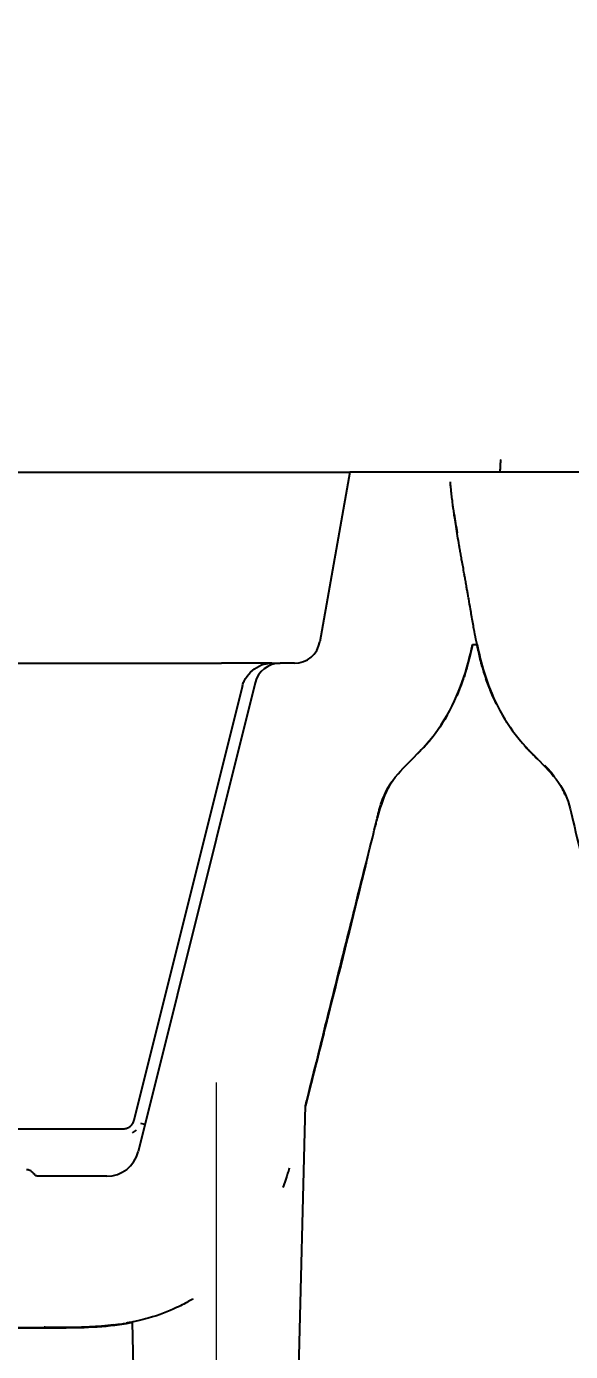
# Model space of a CAD drawing. Header units: millimetres. Extents: x 0 to 1486, y 0 to 1051.
# Drawn here: x 906.74 to 919.36, y 518.93 to 549.66 of the extents above; entities that cross this region are included whole.
import ezdxf

# ---------------------------------------------------------------- set-up
doc = ezdxf.new("R2010")
doc.units = ezdxf.units.MM
doc.header["$LTSCALE"] = 1.25
doc.linetypes.add('CHAIN', pattern=[0.3543, 0.2362, -0.0295, 0.0591, -0.0295])
for name, color, linetype, lineweight, true_color in [('Bemaßungen(DIN)', 7, 'Continuous', 5, 0x262659), ('Mittellinie(DIN)', 7, 'CHAIN', 15, 0x262659), ('Sichtbare Kanten(DIN)', 7, 'Continuous', 25, 0x262659)]:
    doc.layers.add(name, color=color, linetype=linetype, lineweight=lineweight, true_color=true_color)
doc.styles.add('Aktuell-DINGroßer Text', font='arial.ttf')
doc.dimstyles.new('STANDARD-DIN', dxfattribs={"dimscale": 1.25, "dimtxt": 5.25, "dimasz": 2.5, "dimexe": 3.175, "dimexo": 0, "dimgap": 0.8, "dimtad": 1, "dimrnd": 1e-08, "dimtxsty": 'Aktuell-DINGroßer Text', "dimcen": 0.09, "dimdle": 10, "dimclrd": 256, "dimclre": 256, "dimclrt": 256, "dimazin": 2, "dimtfac": 0.666667, "dimtmove": 0, "dimatfit": 3, "dimfxl": 1, "dimtolj": 1, "dimlwd": 25, "dimlwe": 25, "dimarcsym": 0})

# ---------------------------------------------------------------- blocks, each defined once
blk = doc.blocks.new('*D134')
at = {"layer": 'Bemaßungen(DIN)', "color": 250, "linetype": 'Continuous', "lineweight": 25, "true_color": 0x3f3f3f, "transparency": 16777216}
for p, q in [((849.138, 539.324), (849.138, 593.293)), ((985.138, 539.324), (985.138, 593.293)), ((852.263, 589.324), (982.013, 589.324))]:
    blk.add_line(p, q, dxfattribs=at)
at = {"layer": 'Bemaßungen(DIN)', "color": 250, "linetype": 'Continuous', "true_color": 0x3f3f3f, "transparency": 16777216}
for points in [[(852.263, 589.845), (852.263, 588.803), (849.138, 589.324)], [(982.013, 589.845), (982.013, 588.803), (985.138, 589.324)]]:
    blk.add_solid(points, dxfattribs=at)
at = {"layer": 'Defpoints', "color": 0, "linetype": 'Continuous', "transparency": 16777216}
for p in [(985.138, 589.324), (849.138, 539.324), (985.138, 539.324)]:
    blk.add_point(p, dxfattribs=at)
at = {"layer": 'Bemaßungen(DIN)', "color": 179, "linetype": 'Continuous', "lineweight": 25, "true_color": 0x262659, "transparency": 16777216, "insert": (910.2, 597.03), "char_height": 6.5625, "attachment_point": 1, "style": 'Aktuell-DINGroßer Text'}
blk.add_mtext('\\A1;136', dxfattribs=at)

msp = doc.modelspace()

# ---------------------------------------------------------------- linework, layer by layer
at = {"layer": 'Mittellinie(DIN)', "ltscale": 23.990969}
msp.add_line((911.138, 525.17), (911.138, 502.199), dxfattribs=at)
at = {"layer": 'Sichtbare Kanten(DIN)'}
for p, q in [((899.538, 539.324), (913.45, 539.324)), ((913.45, 539.324), (914.238, 539.324)), ((914.238, 539.324), (913.545, 535.39)), ((920.038, 539.324), (914.238, 539.324)), ((917.082, 535.324), (917.082, 535.324)), ((917.084, 535.324), (917.192, 535.324)), ((887.509, 534.894), (911.267, 534.894)), ((912.429, 534.894), (911.267, 534.894)), ((912.429, 534.894), (912.428, 534.894)), ((912.429, 534.894), (912.626, 534.894)), ((912.954, 534.894), (912.626, 534.894)), ((911.749, 534.379), (909.232, 524.283)), ((912.044, 534.439), (909.332, 523.562)), ((912.738, 505.324), (913.21, 524.635)), ((889.787, 524.094), (908.989, 524.094)), ((909.489, 524.194), (909.389, 524.219)), ((908.604, 522.994), (907.009, 522.994)), ((909.189, 519.608), (909.538, 505.324))]:
    msp.add_line(p, q, dxfattribs=at)
for centre, radius, start, end in [((912.954, 535.494), 0.6, 270, 350), ((912.626, 534.294), 0.6, 90, 166), ((908.604, 523.744), 0.75, 270, 346)]:
    msp.add_arc(centre, radius, start, end, dxfattribs=at)
msp.add_ellipse((909.199, 524.226), major_axis=(0.103, 0.228), ratio=0.641959, start_param=3.753602, end_param=4.290815, dxfattribs=at)
for points, knots in [([(917.733, 539.61), (917.733, 539.61), (917.733, 539.61), (917.733, 539.61), (917.733, 539.61), (917.733, 539.609), (917.733, 539.609), (917.733, 539.608), (917.733, 539.608), (917.733, 539.605), (917.733, 539.603), (917.73, 539.545), (917.728, 539.491), (917.723, 539.397), (917.721, 539.362), (917.719, 539.324)], [0, 0, 0, 0, 0.00002295, 0.00002295, 0.00006886, 0.00006886, 0.00016067, 0.00016067, 0.00034429, 0.00034429, 0.00135773, 0.00135773, 0.02501806, 0.02501806, 0.03677508, 0.03677508, 0.03677508, 0.03677508]), ([(917.19, 535.324), (917.181, 535.368), (917.173, 535.41), (917.149, 535.529), (917.134, 535.606), (917.102, 535.782), (917.083, 535.886), (917.055, 536.048), (917.047, 536.097), (917.025, 536.225), (917.011, 536.307), (916.991, 536.422), (916.985, 536.46), (916.973, 536.529), (916.967, 536.559), (916.956, 536.621), (916.951, 536.652), (916.941, 536.708), (916.937, 536.731), (916.929, 536.773), (916.926, 536.793), (916.919, 536.831), (916.915, 536.851), (916.905, 536.906), (916.9, 536.938), (916.884, 537.025), (916.875, 537.075), (916.857, 537.173), (916.848, 537.221), (916.832, 537.312), (916.825, 537.355), (916.81, 537.435), (916.804, 537.472), (916.79, 537.548), (916.783, 537.588), (916.763, 537.704), (916.751, 537.78), (916.727, 537.925), (916.715, 537.997), (916.693, 538.133), (916.684, 538.194), (916.667, 538.303), (916.66, 538.35), (916.65, 538.422), (916.647, 538.441), (916.643, 538.471), (916.642, 538.481), (916.639, 538.5), (916.638, 538.51), (916.634, 538.538), (916.631, 538.556), (916.621, 538.638), (916.615, 538.685), (916.604, 538.78), (916.599, 538.825), (916.59, 538.912), (916.586, 538.951), (916.579, 539.016), (916.578, 539.033), (916.576, 539.061), (916.575, 539.07), (916.574, 539.084), (916.573, 539.089), (916.573, 539.096), (916.572, 539.098), (916.572, 539.101), (916.572, 539.102), (916.572, 539.102)], [10.7541737, 10.7541737, 10.7541737, 10.7541737, 10.7723008, 10.7723008, 10.8090831, 10.8090831, 10.8468879, 10.8468879, 10.8621831, 10.8621831, 10.8863077, 10.8863077, 10.8980373, 10.8980373, 10.9097918, 10.9097918, 10.9214412, 10.9214412, 10.9291133, 10.9291133, 10.9349918, 10.9349918, 10.9409021, 10.9409021, 10.9528154, 10.9528154, 10.9761734, 10.9761734, 10.9975112, 10.9975112, 11.0135747, 11.0135747, 11.0257705, 11.0257705, 11.0376122, 11.0376122, 11.0612874, 11.0612874, 11.0854896, 11.0854896, 11.1100147, 11.1100147, 11.1279454, 11.1279454, 11.1342442, 11.1342442, 11.1371693, 11.1371693, 11.1400975, 11.1400975, 11.1460203, 11.1460203, 11.1699305, 11.1699305, 11.1932034, 11.1932034, 11.2107592, 11.2107592, 11.2166077, 11.2166077, 11.2195224, 11.2195224, 11.2209776, 11.2209776, 11.221705, 11.221705, 11.2218868, 11.2218868, 11.2218868, 11.2218868]), ([(913.21, 524.635), (913.291, 524.958), (913.359, 525.209), (913.934, 527.531), (914.3, 529.005), (914.861, 531.216), (914.884, 531.387), (915.062, 531.928), (915.178, 532.12), (915.658, 532.673), (916.055, 532.966), (916.79, 534.161), (916.966, 534.769), (917.084, 535.324)], [-0.8048831, -0.8048831, -0.8048831, -0.8048831, -0.7103482, -0.7103482, -0.5458226, -0.5458226, -0.4632382, -0.4632382, -0.3592775, -0.3592775, -0.1863432, -0.1863432, -0.0211355, -0.0211355, -0.0211355, -0.0211355]), ([(917.069, 535.243), (916.995, 534.906), (916.895, 534.6), (916.865, 534.513), (916.856, 534.486), (916.849, 534.466)], [0, 0, 0, 0, 0.3044318, 0.3044318, 0.5487566, 0.5487566, 0.5487566, 0.5487566]), ([(917.086, 535.324), (917.086, 535.324), (917.084, 535.315), (917.078, 535.284), (917.074, 535.266), (917.069, 535.243)], [0, 0, 0, 0, 0.02820622, 0.02820622, 0.04946421, 0.04946421, 0.04946421, 0.04946421]), ([(917.321, 534.786), (917.309, 534.825), (917.299, 534.862), (917.255, 535.024), (917.232, 535.126), (917.206, 535.245), (917.199, 535.278), (917.192, 535.316), (917.19, 535.324), (917.19, 535.324)], [0.1082459, 0.1082459, 0.1082459, 0.1082459, 0.1240155, 0.1240155, 0.1790898, 0.1790898, 0.2136669, 0.2136669, 0.2410018, 0.2410018, 0.2410018, 0.2410018]), ([(917.192, 535.324), (917.276, 534.927), (917.407, 534.412), (917.961, 533.312), (918.32, 532.943), (918.756, 532.507), (918.939, 532.329), (919.352, 531.737), (919.362, 531.412), (920.038, 528.744), (920.484, 526.935), (921.11, 524.46), (921.255, 523.785), (921.644, 522.476), (921.871, 521.965), (922.54, 521.026), (922.977, 520.584), (924.193, 519.804), (924.793, 519.657), (926.261, 519.403), (927.373, 519.552), (928.508, 519.646), (928.693, 519.632), (932.607, 519.643), (935.052, 519.635), (938.106, 519.638), (938.717, 519.637), (940.664, 519.637), (941.086, 519.644), (942.402, 519.576), (943.184, 519.417), (944.913, 519.619), (945.448, 519.775), (946.328, 520.267), (946.833, 520.601), (947.786, 521.709), (948.068, 522.368), (948.418, 523.376), (948.721, 524.657), (949.502, 527.809), (949.598, 528.182), (949.918, 529.461), (950.142, 530.324), (950.403, 531.437), (950.466, 531.68), (950.816, 532.415), (951.194, 532.6), (951.641, 533.164)], [-7.687612, -7.687612, -7.687612, -7.687612, -7.523963, -7.523963, -7.333623, -7.333623, -7.20011, -7.20011, -6.943747, -6.943747, -6.406091, -6.406091, -6.207144, -6.207144, -6.012252, -6.012252, -5.828748, -5.828748, -5.605768, -5.605768, -4.981685, -4.981685, -4.53518, -4.53518, -3.792692, -3.792692, -3.607367, -3.607367, -3.201201, -3.201201, -2.374058, -2.374058, -1.869938, -1.869938, -1.563441, -1.563441, -1.211181, -1.211181, -0.800179, -0.800179, -0.642499, -0.642499, -0.313232, -0.313232, -0.2205, -0.2205, -0.002297, -0.002297, -0.002297, -0.002297]), ([(911.749, 534.379), (911.757, 534.414), (911.771, 534.447), (911.808, 534.52), (911.833, 534.558), (911.907, 534.658), (911.964, 534.715), (912.095, 534.812), (912.173, 534.851), (912.311, 534.887), (912.37, 534.894), (912.428, 534.894)], [0.00000111, 0.00000111, 0.00000111, 0.00000111, 0.01070815, 0.01070815, 0.02441214, 0.02441214, 0.04800203, 0.04800203, 0.07335574, 0.07335574, 0.09085667, 0.09085667, 0.09085667, 0.09085667]), ([(917.416, 534.492), (917.416, 534.492), (917.416, 534.492), (917.412, 534.503), (917.413, 534.5), (917.393, 534.56), (917.367, 534.63), (917.321, 534.786)], [0.7907871, 0.7907871, 0.7907871, 0.7907871, 0.7921541, 0.7921541, 0.9250236, 0.9250236, 1.0599395, 1.0599395, 1.0599395, 1.0599395]), ([(917.644, 533.941), (917.597, 534.038), (917.551, 534.138), (917.476, 534.32), (917.437, 534.421), (917.398, 534.538)], [4.9314592, 4.9314592, 4.9314592, 4.9314592, 4.9909326, 4.9909326, 5.0432182, 5.0432182, 5.0432182, 5.0432182]), ([(916.087, 533.088), (916.07, 533.068), (916.035, 533.028), (915.984, 532.971), (915.969, 532.956), (915.869, 532.851), (915.85, 532.832), (915.821, 532.803), (915.818, 532.8), (915.81, 532.791)], [0, 0, 0, 0, 0.095162, 0.095162, 0.273817, 0.273817, 0.809889, 0.809889, 1.094998, 1.094998, 1.094998, 1.094998]), ([(918.606, 532.657), (918.569, 532.694), (918.462, 532.801), (918.399, 532.865), (918.4, 532.863), (918.384, 532.88), (918.375, 532.889), (918.343, 532.922), (918.308, 532.959), (918.282, 532.987), (918.281, 532.987), (918.281, 532.988)], [0, 0, 0, 0, 0.830661, 0.830661, 0.947102, 0.947102, 1.006443, 1.006443, 1.094561, 1.094561, 1.095488, 1.095488, 1.095488, 1.095488]), ([(918.758, 532.529), (918.787, 532.499), (918.817, 532.468), (918.892, 532.386), (918.939, 532.331), (918.986, 532.268)], [0.38116854, 0.38116854, 0.38116854, 0.38116854, 0.40779208, 0.40779208, 0.4489306, 0.4489306, 0.4489306, 0.4489306]), ([(915.212, 532.143), (915.164, 532.067), (915.118, 531.983), (915.002, 531.726), (914.939, 531.544), (914.873, 531.297)], [0.9609196, 0.9609196, 0.9609196, 0.9609196, 1.1123262, 1.1123262, 1.3679075, 1.3679075, 1.3679075, 1.3679075]), ([(915.12, 531.997), (915.12, 531.997), (915.119, 531.994), (915.102, 531.963), (915.1, 531.959), (915.091, 531.94), (915.089, 531.937), (915.089, 531.937)], [0.0348989, 0.0348989, 0.0348989, 0.0348989, 0.2292555, 0.2292555, 0.573135, 0.573135, 0.6017952, 0.6017952, 0.6017952, 0.6017952]), ([(919.175, 531.973), (919.175, 531.973), (919.173, 531.977), (919.151, 532.018), (919.149, 532.02), (919.149, 532.02)], [0.6151963, 0.6151963, 0.6151963, 0.6151963, 0.7037479, 0.7037479, 1.0966257, 1.0966257, 1.0966257, 1.0966257]), ([(919.243, 531.826), (919.243, 531.826), (919.237, 531.84), (919.221, 531.877), (919.21, 531.901), (919.183, 531.958), (919.176, 531.973), (919.171, 531.981)], [0.3210195, 0.3210195, 0.3210195, 0.3210195, 0.3500504, 0.3500504, 0.3830468, 0.3830468, 0.4653909, 0.4653909, 0.4653909, 0.4653909]), ([(914.841, 531.175), (914.841, 531.173), (914.84, 531.171), (914.833, 531.141), (914.825, 531.107), (914.825, 531.107)], [1.02813639, 1.02813639, 1.02813639, 1.02813639, 1.0333088, 1.0333088, 1.10741777, 1.10741777, 1.10741777, 1.10741777]), ([(914.868, 531.284), (914.868, 531.284), (914.868, 531.284), (914.867, 531.279), (914.844, 531.185), (914.835, 531.148), (914.835, 531.147), (914.835, 531.146)], [1.275338, 1.275338, 1.275338, 1.275338, 1.2812756, 1.2812756, 1.4325562, 1.4325562, 1.4395401, 1.4395401, 1.4395401, 1.4395401]), ([(914.617, 530.255), (914.614, 530.242), (914.61, 530.228), (914.596, 530.17), (914.585, 530.124), (914.553, 529.999), (914.533, 529.915), (914.49, 529.742), (914.467, 529.652), (914.383, 529.319), (914.321, 529.074), (914.181, 528.511), (914.103, 528.195), (913.919, 527.454), (913.812, 527.029), (913.544, 525.945), (913.374, 525.28), (913.21, 524.621)], [0.7860219, 0.7860219, 0.7860219, 0.7860219, 0.7911047, 0.7911047, 0.8067492, 0.8067492, 0.8323208, 0.8323208, 0.8602521, 0.8602521, 0.9355763, 0.9355763, 1.0351408, 1.0351408, 1.166533, 1.166533, 1.3720749, 1.3720749, 1.3720749, 1.3720749]), ([(914.608, 530.219), (914.608, 530.219), (914.6, 530.189), (914.577, 530.099), (914.566, 530.056), (914.539, 529.953), (914.527, 529.905), (914.507, 529.827), (914.502, 529.804), (914.491, 529.764), (914.487, 529.748), (914.479, 529.713), (914.474, 529.695), (914.466, 529.662), (914.462, 529.648), (914.454, 529.613), (914.449, 529.593), (914.435, 529.538), (914.426, 529.503), (914.392, 529.364), (914.366, 529.259), (914.322, 529.081), (914.303, 529.005), (914.268, 528.864), (914.252, 528.8), (914.225, 528.692), (914.215, 528.652), (914.192, 528.56), (914.18, 528.508), (914.149, 528.388), (914.132, 528.32), (914.076, 528.095), (914.036, 527.938), (913.931, 527.518), (913.863, 527.247), (913.738, 526.742), (913.678, 526.497), (913.514, 525.836), (913.408, 525.414), (913.273, 524.883), (913.244, 524.77), (913.214, 524.651), (913.212, 524.642), (913.21, 524.634)], [0.0033695, 0.0033695, 0.0033695, 0.0033695, 0.0698163, 0.0698163, 0.1089989, 0.1089989, 0.1357852, 0.1357852, 0.1451785, 0.1451785, 0.1505708, 0.1505708, 0.1560908, 0.1560908, 0.1607646, 0.1607646, 0.1674785, 0.1674785, 0.1805287, 0.1805287, 0.2196101, 0.2196101, 0.2489291, 0.2489291, 0.2710517, 0.2710517, 0.2834833, 0.2834833, 0.2994577, 0.2994577, 0.3213842, 0.3213842, 0.3736049, 0.3736049, 0.4548924, 0.4548924, 0.5301098, 0.5301098, 0.6600511, 0.6600511, 0.6947066, 0.6947066, 0.6972973, 0.6972973, 0.6972973, 0.6972973]), ([(914.653, 530.418), (914.464, 529.645), (914.187, 528.497), (913.863, 527.218), (913.775, 526.871), (913.689, 526.527)], [2.0341319, 2.0341319, 2.0341319, 2.0341319, 2.2698917, 2.2698917, 2.3341176, 2.3341176, 2.3341176, 2.3341176]), ([(914.593, 530.162), (914.587, 530.137), (914.579, 530.108), (914.564, 530.049), (914.557, 530.02), (914.539, 529.949), (914.528, 529.906), (914.508, 529.823), (914.498, 529.784), (914.475, 529.695), (914.463, 529.644), (914.416, 529.459), (914.384, 529.329), (914.318, 529.062), (914.282, 528.919), (914.246, 528.774)], [0.8019994, 0.8019994, 0.8019994, 0.8019994, 0.8170062, 0.8170062, 0.8295713, 0.8295713, 0.8441226, 0.8441226, 0.8560662, 0.8560662, 0.8717216, 0.8717216, 0.9147, 0.9147, 0.959631, 0.959631, 0.959631, 0.959631]), ([(914.162, 528.438), (914.161, 528.434), (914.16, 528.429), (914.074, 528.085), (913.988, 527.744), (913.787, 526.937), (913.673, 526.476), (913.446, 525.557), (913.325, 525.091), (913.21, 524.632)], [0.9945203, 0.9945203, 0.9945203, 0.9945203, 0.995795, 0.995795, 1.103412, 1.103412, 1.245617, 1.245617, 1.3888456, 1.3888456, 1.3888456, 1.3888456]), ([(913.718, 526.648), (913.681, 526.497), (913.643, 526.343), (913.594, 526.147), (913.583, 526.101), (913.553, 525.982), (913.536, 525.914), (913.498, 525.765), (913.477, 525.683), (913.439, 525.534), (913.423, 525.469), (913.406, 525.402)], [1.6128985, 1.6128985, 1.6128985, 1.6128985, 1.6597006, 1.6597006, 1.6743137, 1.6743137, 1.6988141, 1.6988141, 1.7301597, 1.7301597, 1.7531155, 1.7531155, 1.7531155, 1.7531155]), ([(908.989, 524.094), (909.016, 524.094), (909.043, 524.098), (909.093, 524.115), (909.117, 524.128), (909.16, 524.159), (909.179, 524.179), (909.209, 524.223), (909.221, 524.247), (909.23, 524.276), (909.231, 524.28), (909.232, 524.283)], [0, 0, 0, 0, 0.00800071, 0.00800071, 0.01597675, 0.01597675, 0.02393328, 0.02393328, 0.03189641, 0.03189641, 0.03302102, 0.03302102, 0.03302102, 0.03302102]), ([(906.895, 523.072), (906.885, 523.085), (906.873, 523.096), (906.847, 523.115), (906.833, 523.123), (906.792, 523.139), (906.766, 523.144), (906.741, 523.144)], [-0.01614553, -0.01614553, -0.01614553, -0.01614553, -0.01179334, -0.01179334, -0.00744309, -0.00744309, -0.00000054, -0.00000054, -0.00000054, -0.00000054]), ([(912.835, 523.177), (912.835, 523.177), (912.835, 523.177), (912.834, 523.176), (912.833, 523.171), (912.827, 523.153), (912.825, 523.145), (912.82, 523.129), (912.817, 523.119), (912.809, 523.093), (912.803, 523.074), (912.791, 523.035), (912.784, 523.014), (912.767, 522.963), (912.757, 522.932), (912.728, 522.844), (912.707, 522.787), (912.687, 522.731)], [13.53120637, 13.53120637, 13.53120637, 13.53120637, 13.53239146, 13.53239146, 13.54363134, 13.54363134, 13.54929155, 13.54929155, 13.55418511, 13.55418511, 13.56150095, 13.56150095, 13.56831276, 13.56831276, 13.57815229, 13.57815229, 13.59623902, 13.59623902, 13.59623902, 13.59623902]), ([(906.931, 523.03), (906.925, 523.037), (906.919, 523.044), (906.907, 523.058), (906.901, 523.065), (906.895, 523.072)], [-0.005625767, -0.005625767, -0.005625767, -0.005625767, -0.002811066, -0.002811066, -0.000011436, -0.000011436, -0.000011436, -0.000011436]), ([(907.009, 522.994), (907.001, 522.994), (906.993, 522.995), (906.977, 522.999), (906.969, 523.002), (906.95, 523.012), (906.939, 523.02), (906.931, 523.03)], [-0.007980929, -0.007980929, -0.007980929, -0.007980929, -0.005820159, -0.005820159, -0.003652784, -0.003652784, 0, 0, 0, 0]), ([(910.602, 520.146), (910.602, 520.146), (910.572, 520.128), (910.454, 520.062), (910.342, 520.002), (910.015, 519.849), (909.841, 519.779), (909.486, 519.677), (909.4, 519.655), (909.272, 519.625), (909.224, 519.615), (909.189, 519.608)], [11.81523, 11.81523, 11.81523, 11.81523, 11.8897392, 11.8897392, 11.9887731, 11.9887731, 12.1621361, 12.1621361, 12.2107675, 12.2107675, 12.2449855, 12.2449855, 12.2449855, 12.2449855]), ([(908.895, 519.546), (908.352, 519.469), (907.799, 519.473), (906.456, 519.464), (905.659, 519.464), (904.313, 519.459), (903.768, 519.459), (902.713, 519.465), (902.162, 519.479), (901.616, 519.498)], [0, 0, 0, 0, 0.1645186, 0.1645186, 0.4033363, 0.4033363, 0.5684638, 0.5684638, 0.7329962, 0.7329962, 0.7329962, 0.7329962]), ([(907.558, 519.483), (907.401, 519.482), (907.251, 519.481), (907.038, 519.48), (906.969, 519.479), (906.855, 519.479), (906.812, 519.479), (906.737, 519.479), (906.706, 519.478), (906.627, 519.478), (906.58, 519.479), (906.489, 519.479), (906.445, 519.479), (906.339, 519.48), (906.28, 519.48), (906.081, 519.482), (905.933, 519.483), (905.664, 519.486), (905.547, 519.488), (905.353, 519.493), (905.272, 519.495), (905.172, 519.498), (905.141, 519.499), (905.101, 519.5), (905.09, 519.501), (905.09, 519.501)], [0.1673304, 0.1673304, 0.1673304, 0.1673304, 0.214543, 0.214543, 0.2373312, 0.2373312, 0.2503336, 0.2503336, 0.2597387, 0.2597387, 0.2742026, 0.2742026, 0.2896594, 0.2896594, 0.3139191, 0.3139191, 0.3727601, 0.3727601, 0.4168363, 0.4168363, 0.4500821, 0.4500821, 0.4706086, 0.4706086, 0.4899097, 0.4899097, 0.4899097, 0.4899097]), ([(908.138, 519.493), (908.12, 519.493), (908.101, 519.492), (908.063, 519.49), (908.045, 519.49), (907.996, 519.488), (907.964, 519.487), (907.905, 519.485), (907.876, 519.485), (907.817, 519.484), (907.786, 519.483), (907.714, 519.483), (907.675, 519.483), (907.58, 519.483), (907.529, 519.483), (907.398, 519.485), (907.324, 519.486), (907.204, 519.488), (907.168, 519.489), (907.149, 519.489), (907.147, 519.489), (907.147, 519.489)], [0, 0, 0, 0, 0.0065934, 0.0065934, 0.0123338, 0.0123338, 0.0216596, 0.0216596, 0.0302746, 0.0302746, 0.0408903, 0.0408903, 0.0564006, 0.0564006, 0.0817065, 0.0817065, 0.1266912, 0.1266912, 0.1865598, 0.1865598, 0.2044847, 0.2044847, 0.2044847, 0.2044847]), ([(909.189, 519.604), (909.099, 519.587), (909.007, 519.571), (908.767, 519.537), (908.619, 519.522), (908.363, 519.503), (908.248, 519.497), (908.13, 519.493)], [0, 0, 0, 0, 0.0277431, 0.0277431, 0.0729425, 0.0729425, 0.1096207, 0.1096207, 0.1096207, 0.1096207]), ([(908.773, 519.544), (908.773, 519.544), (908.745, 519.541), (908.677, 519.534), (908.64, 519.53), (908.495, 519.516), (908.384, 519.507), (908.206, 519.497), (908.174, 519.495), (908.138, 519.493)], [0.4874897, 0.4874897, 0.4874897, 0.4874897, 0.5182957, 0.5182957, 0.5445736, 0.5445736, 0.6106883, 0.6106883, 0.6236578, 0.6236578, 0.6236578, 0.6236578]), ([(908.223, 519.499), (908.278, 519.502), (908.333, 519.505), (908.704, 519.53), (908.97, 519.566), (909.189, 519.608)], [-0.07241967, -0.07241967, -0.07241967, -0.07241967, -0.06776887, -0.06776887, -0.04198193, -0.04198193, -0.04198193, -0.04198193]), ([(909.189, 519.604), (909.189, 519.603), (909.185, 519.601), (909.16, 519.594), (909.131, 519.588), (909.041, 519.57), (908.975, 519.558), (908.895, 519.546)], [0.30819587, 0.30819587, 0.30819587, 0.30819587, 0.32883238, 0.32883238, 0.36339563, 0.36339563, 0.4045061, 0.4045061, 0.4045061, 0.4045061]), ([(909.189, 519.608), (909.148, 519.6), (909.112, 519.594), (909.066, 519.586), (909.053, 519.584), (909.053, 519.584)], [0, 0, 0, 0, 0.02708179, 0.02708179, 0.04778951, 0.04778951, 0.04778951, 0.04778951])]:
    msp.add_open_spline(points, degree=3, knots=knots, dxfattribs=at)
for points in [[(916.66, 538.351), (916.682, 538.204), (916.705, 538.063), (916.729, 537.918)], [(916.984, 534.924), (916.901, 534.608), (916.806, 534.334), (916.721, 534.14)], [(916.498, 533.691), (916.342, 533.41), (916.192, 533.212), (916.087, 533.088)], [(917.825, 533.612), (917.825, 533.612), (917.824, 533.613), (917.821, 533.618)], [(917.891, 533.508), (917.891, 533.508), (917.88, 533.524), (917.876, 533.532)], [(913.235, 524.723), (913.231, 524.704), (913.226, 524.685), (913.221, 524.666)], [(908.989, 524.094), (908.989, 524.094), (908.989, 524.094), (908.989, 524.094)], [(909.232, 524.283), (909.232, 524.283), (909.232, 524.283), (909.232, 524.283)]]:
    msp.add_open_spline(points, degree=3, dxfattribs=at)

# ---------------------------------------------------------------- dimensions: what is measured, and where the dimension line sits
at = {"layer": 'Bemaßungen(DIN)', "color": 250, "linetype": 'Continuous', "lineweight": 25, "true_color": 0x3f3f3f}
dim = msp.add_linear_dim(base=(985.138, 589.324), p1=(849.138, 539.324), p2=(985.138, 539.324), angle=180, dimstyle='STANDARD-DIN', override={"dimgap": 0.8, "dimdec": 2, "dimtol": 0, "dimlim": 0, "dimtp": 0, "dimtm": 0, "dimtdec": 2, "dimtofl": 0, "dimatfit": 1}, dxfattribs=at)
dim.commit()
dim.dimension.update_dxf_attribs({"geometry": '*D134', "text_midpoint": (917.138, 589.324), "dimtype": 160})

doc.saveas('drawing.dxf')
